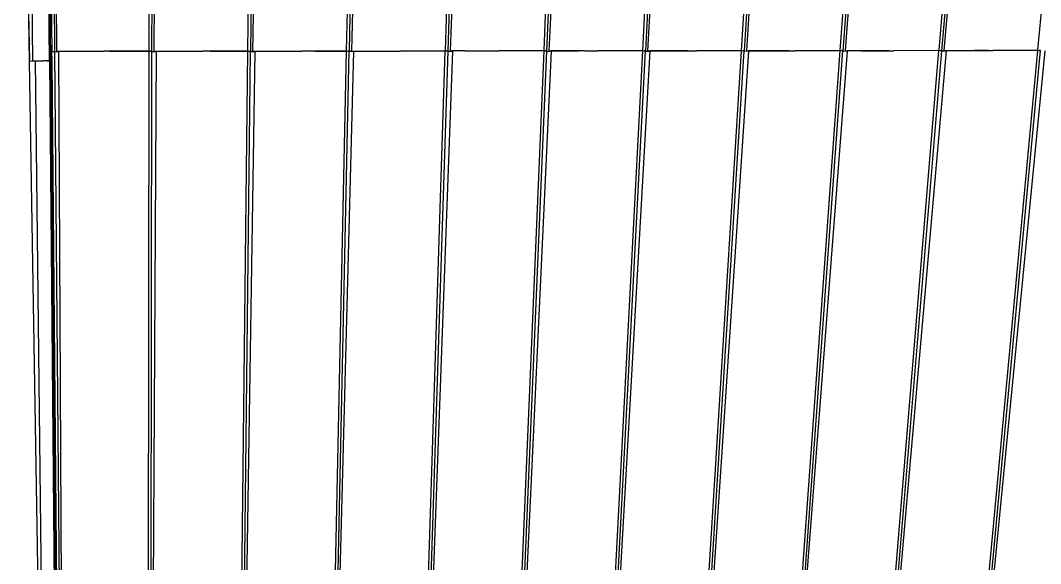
# Model space of a CAD drawing. Extents: x -21493 to 32459, y -48437 to 49697.
# Drawn here: x -12572 to -4994, y 41633 to 45665 of the extents above; entities that cross this region are included whole.
import ezdxf

# ---------------------------------------------------------------- set-up
doc = ezdxf.new("R2010")
doc.units = 0
doc.layers.get('0').update_dxf_attribs({"linetype": 'CONTINUOUS'})

msp = doc.modelspace()

# ---------------------------------------------------------------- linework, layer by layer
for p, q in [((-12314.7, 45432.1), (-12351, 49420.3)), ((-12301.4, 45435.8), (-12319.8, 49421.7)), ((-11613.6, 49424), (-11618.1, 45437.3)), ((-11594.3, 45434.2), (-11589.8, 49422.4)), ((-11557.9, 49423.4), (-11580.2, 45436.4)), ((-10839.5, 49424.6), (-10884.7, 45438.1)), ((-10860.9, 45435), (-10815.7, 49423.1)), ((-10783.7, 49423.8), (-10846.8, 45437)), ((-10065.4, 49425.2), (-10151.3, 45438.9)), ((-10127.5, 45435.7), (-10041.6, 49423.8)), ((-10009.6, 49424.1), (-10113.4, 45437.6)), ((-9291.2, 49425.8), (-9417.8, 45439.7)), ((-9394.1, 45436.4), (-9267.4, 49424.5)), ((-9235.5, 49424.4), (-9380, 45438.2)), ((-8517.1, 49426.4), (-8684.4, 45440.6)), ((-8660.7, 45437.1), (-8493.3, 49425.2)), ((-8461.3, 49424.8), (-8646.5, 45438.8)), ((-7742.9, 49427), (-7951, 45441.4)), ((-7927.3, 45437.8), (-7719.1, 49426)), ((-7687.2, 49425.1), (-7913.1, 45439.5)), ((-6968.8, 49427.6), (-7217.5, 45442.2)), ((-7193.9, 45438.5), (-6945, 49426.7)), ((-6913, 49425.5), (-7179.7, 45440.1)), ((-6194.6, 49428.2), (-6484.1, 45443)), ((-6460.5, 45439.2), (-6170.8, 49427.4)), ((-6138.9, 49425.8), (-6446.2, 45440.7)), ((-5420.4, 49428.8), (-5750.6, 45443.9)), ((-5727.1, 45439.9), (-5396.6, 49428.1)), ((-5364.7, 49426.1), (-5712.8, 45441.3)), ((-4646.3, 49429.4), (-5017.1, 45444.7)), ((-12571.6, 49350.1), (-12505.3, 45367.5)), ((-12503.1, 45363.2), (-12569.4, 49347.4)), ((-12524.6, 49348.2), (-12481.6, 45364.8)), ((-12395.1, 49349.2), (-12358.9, 45367.9)), ((-12345.1, 45364.8), (-12381.3, 49349)), ((-12374.7, 49349), (-12339.1, 45435)), ((-12340.1, 45435), (-12339.1, 45435)), ((-12340.1, 45435), (-12339.4, 45365)), ((-12339.1, 45434.9), (-12340.1, 45435)), ((-12339.1, 45435), (-12339.1, 45434.9)), ((-12316.8, 45432.2), (-12339.1, 45434.9)), ((-12339.1, 45434.9), (-12315.7, 45432.2)), ((-12280.5, 41444), (-12316.8, 45432.2)), ((-12315.7, 45432.2), (-12316.8, 45432.2)), ((-12315.7, 45432.2), (-12314.7, 45432.1)), ((-12314.7, 45432.1), (-12285.1, 45433.5)), ((-12301.4, 45435.8), (-12284.7, 45435.8)), ((-12267.1, 41447.7), (-12285.1, 45433.5)), ((-12285.1, 45433.5), (-12284.7, 45433.5)), ((-12284.7, 45435.8), (-11950.5, 45436.2)), ((-11912.5, 45436.2), (-11950.5, 45436.2)), ((-11912.5, 45436.2), (-11865.3, 45436.2)), ((-11865.3, 45436.1), (-11912.5, 45436.2)), ((-11865.3, 45436.2), (-11618.4, 45436.5)), ((-11865.3, 45436.2), (-11865.3, 45436.1)), ((-11618.4, 45435.9), (-11865.3, 45436.1)), ((-11618.4, 45435.9), (-11622.9, 41449.3)), ((-11618.1, 45437.2), (-11618.4, 45437.3)), ((-11618.4, 45437.3), (-11618.1, 45437.3)), ((-11618.4, 45437.3), (-11618.4, 45436.5)), ((-11618.4, 45436.5), (-11618.4, 45435.9)), ((-11618.1, 45437.3), (-11618.1, 45437.2)), ((-11618.1, 45437.2), (-11618.1, 45437.1)), ((-11618.1, 45437.1), (-11606.7, 45435.7)), ((-11595.8, 45434.3), (-11606.7, 45435.7)), ((-11606.7, 45435.7), (-11595.2, 45434.4)), ((-11600.3, 41446.2), (-11595.8, 45434.3)), ((-11595.2, 45434.4), (-11595.8, 45434.3)), ((-11595.2, 45434.4), (-11594.3, 45434.2)), ((-11594.3, 45434.2), (-11563.4, 45435.3)), ((-11563.4, 45435.3), (-11586.1, 41448.3)), ((-11580.2, 45436.4), (-11563.1, 45436.4)), ((-11563.4, 45435.3), (-11563.1, 45435.3)), ((-11563.1, 45436.4), (-11217.1, 45436.7)), ((-11161.1, 45436.7), (-11217.1, 45436.7)), ((-11161.1, 45436.7), (-10885, 45436.9)), ((-10885.1, 45436.5), (-11161.1, 45436.7)), ((-10885.1, 45436.5), (-10930.2, 41450.1)), ((-10907.6, 41446.9), (-10862.4, 45435.1)), ((-10830, 45435.6), (-10893.4, 41449)), ((-10885, 45436.9), (-10885.1, 45436.5)), ((-10884.7, 45438), (-10885, 45438.1)), ((-10885, 45438.1), (-10884.7, 45438.1)), ((-10885, 45438.1), (-10885, 45436.9)), ((-10884.7, 45438.1), (-10884.7, 45438)), ((-10884.7, 45438), (-10884.7, 45438)), ((-10884.7, 45438), (-10873.3, 45436.5)), ((-10862.4, 45435.1), (-10873.3, 45436.5)), ((-10873.3, 45436.5), (-10861.9, 45435.1)), ((-10861.9, 45435.1), (-10862.4, 45435.1)), ((-10861.9, 45435.1), (-10860.9, 45435)), ((-10860.9, 45435), (-10830, 45435.6)), ((-10846.8, 45437), (-10829.7, 45437)), ((-10830, 45435.6), (-10829.7, 45435.7)), ((-10829.7, 45437), (-10483.7, 45437.2)), ((-10383.7, 45437.2), (-10483.7, 45437.2)), ((-10383.7, 45437.2), (-10151.7, 45437.3)), ((-10151.7, 45437.1), (-10383.7, 45437.2)), ((-10151.7, 45437.1), (-10237.6, 41450.9)), ((-10215, 41447.6), (-10129, 45435.8)), ((-10096.6, 45436), (-10200.7, 41449.6)), ((-10151.6, 45438.9), (-10151.7, 45437.3)), ((-10151.7, 45437.3), (-10151.7, 45437.1)), ((-10151.3, 45438.9), (-10151.6, 45438.9)), ((-10151.6, 45438.9), (-10151.3, 45438.9)), ((-10151.3, 45438.9), (-10151.3, 45438.8)), ((-10151.3, 45438.9), (-10151.3, 45438.9)), ((-10151.3, 45438.8), (-10140.7, 45437.4)), ((-10129, 45435.8), (-10140.7, 45437.4)), ((-10140.7, 45437.4), (-10128.4, 45435.8)), ((-10128.4, 45435.8), (-10129, 45435.8)), ((-10128.4, 45435.8), (-10127.5, 45435.7)), ((-10127.5, 45435.7), (-10096.6, 45436)), ((-10113.4, 45437.6), (-10096.3, 45437.6)), ((-10096.6, 45436), (-10096.3, 45436)), ((-10096.3, 45437.6), (-9750.3, 45437.7)), ((-9418.3, 45437.7), (-9750.3, 45437.7)), ((-9418.3, 45437.7), (-9544.9, 41451.7)), ((-9522.4, 41448.4), (-9395.6, 45436.5)), ((-9363.2, 45436.3), (-9508.1, 41450.2)), ((-9418.2, 45439.7), (-9418.3, 45437.7)), ((-9417.9, 45439.7), (-9418.2, 45439.7)), ((-9418.2, 45439.7), (-9417.8, 45439.7)), ((-9417.9, 45439.7), (-9417.9, 45439.6)), ((-9417.8, 45439.7), (-9417.9, 45439.7)), ((-9417.9, 45439.6), (-9409, 45438.4)), ((-9395.6, 45436.5), (-9409, 45438.4)), ((-9409, 45438.4), (-9394.9, 45436.5)), ((-9394.9, 45436.5), (-9395.6, 45436.5)), ((-9394.9, 45436.5), (-9394.1, 45436.4)), ((-9394.1, 45436.4), (-9363.2, 45436.3)), ((-9380, 45438.2), (-9362.9, 45438.2)), ((-9380, 45438.2), (-9362.9, 45438.1)), ((-9363.2, 45436.3), (-9362.9, 45436.3)), ((-9270.4, 45438.2), (-9362.9, 45438.2)), ((-9362.9, 45438.1), (-9362.6, 45438.1)), ((-9270.4, 45438.2), (-9016.9, 45438.2)), ((-8684.8, 45438.3), (-9016.9, 45438.2)), ((-8684.8, 45438.3), (-8852.2, 41452.5)), ((-8829.7, 41449.1), (-8662.2, 45437.2)), ((-8629.8, 45436.7), (-8815.4, 41450.8)), ((-8684.4, 45440.5), (-8684.8, 45440.6)), ((-8684.8, 45440.6), (-8684.4, 45440.6)), ((-8684.8, 45440.6), (-8684.8, 45438.3)), ((-8684.4, 45440.6), (-8684.4, 45440.5)), ((-8684.4, 45440.5), (-8684.4, 45440.5)), ((-8684.4, 45440.5), (-8673.1, 45438.8)), ((-8669.6, 45438.3), (-8673.1, 45438.8)), ((-8669.5, 45438.3), (-8669.6, 45438.3)), ((-8662.2, 45437.2), (-8669.5, 45438.3)), ((-8669.5, 45438.3), (-8661.7, 45437.2)), ((-8661.7, 45437.2), (-8662.2, 45437.2)), ((-8661.7, 45437.2), (-8660.7, 45437.1)), ((-8660.7, 45437.1), (-8629.8, 45436.7)), ((-8646.5, 45438.8), (-8528.6, 45438.8)), ((-8646.5, 45438.8), (-8629.5, 45438.5)), ((-8629.8, 45436.7), (-8629.5, 45436.7)), ((-8528.6, 45438.7), (-8629.5, 45438.6)), ((-8629.5, 45438.5), (-8629.2, 45438.5)), ((-8528.6, 45438.8), (-8528.6, 45438.7)), ((-8528.6, 45438.8), (-8420.6, 45438.7)), ((-8420.6, 45438.7), (-8528.6, 45438.7)), ((-8420.6, 45438.7), (-8420.6, 45438.8)), ((-8381.8, 45438.7), (-8420.6, 45438.7)), ((-8381.8, 45438.7), (-8283.4, 45438.7)), ((-7951.4, 45439), (-8283.4, 45438.7)), ((-7951.4, 45439), (-8159.5, 41453.4)), ((-8137, 41449.8), (-7928.8, 45438)), ((-7896.4, 45437), (-8122.7, 41451.4)), ((-7951.3, 45441.4), (-7951.4, 45439)), ((-7951, 45441.4), (-7951.3, 45441.4)), ((-7951.3, 45441.4), (-7951, 45441.4)), ((-7951, 45441.4), (-7951, 45441.3)), ((-7951, 45441.4), (-7951, 45441.4)), ((-7951, 45441.3), (-7939.6, 45439.6)), ((-7935, 45438.9), (-7939.6, 45439.6)), ((-7934.8, 45438.9), (-7935, 45438.9)), ((-7928.8, 45438), (-7934.8, 45438.9)), ((-7934.8, 45438.9), (-7928.3, 45437.9)), ((-7928.3, 45437.9), (-7928.8, 45438)), ((-7928.3, 45437.9), (-7927.3, 45437.8)), ((-7927.3, 45437.8), (-7896.4, 45437)), ((-7913.1, 45439.5), (-7891.3, 45439.4)), ((-7913.1, 45439.5), (-7896, 45439)), ((-7896.4, 45437), (-7896.2, 45437)), ((-7891.3, 45439), (-7896, 45439)), ((-7896, 45439), (-7895.8, 45438.9)), ((-7891.3, 45439), (-7891.3, 45439.4)), ((-7891.3, 45439.4), (-7612.6, 45439.2)), ((-7612.6, 45439.2), (-7891.3, 45439)), ((-7612.6, 45439.2), (-7550, 45439.2)), ((-7218, 45439.6), (-7550, 45439.2)), ((-7218, 45439.6), (-7466.8, 41454.2)), ((-7444.4, 41450.5), (-7195.4, 45438.7)), ((-7163, 45437.4), (-7430, 41452)), ((-7217.9, 45442.2), (-7218, 45439.6)), ((-7217.5, 45442.2), (-7217.9, 45442.2)), ((-7217.9, 45442.2), (-7217.5, 45442.2)), ((-7217.5, 45442.2), (-7217.5, 45442.1)), ((-7217.5, 45442.2), (-7217.5, 45442.2)), ((-7217.5, 45442.1), (-7206.2, 45440.4)), ((-7200.2, 45439.4), (-7206.2, 45440.4)), ((-7199.9, 45439.4), (-7200.2, 45439.4)), ((-7195.4, 45438.7), (-7199.9, 45439.4)), ((-7199.9, 45439.4), (-7194.9, 45438.7)), ((-7194.9, 45438.7), (-7195.4, 45438.7)), ((-7194.9, 45438.7), (-7193.9, 45438.5)), ((-7193.9, 45438.5), (-7163, 45437.4)), ((-7179.7, 45440.1), (-7157.8, 45440)), ((-7179.7, 45440.1), (-7162.6, 45439.4)), ((-7163, 45437.4), (-7162.8, 45437.4)), ((-7157.8, 45439.4), (-7162.6, 45439.4)), ((-7162.6, 45439.4), (-7162.4, 45439.4)), ((-7157.8, 45439.4), (-7157.8, 45440)), ((-7157.8, 45440), (-6863.4, 45439.8)), ((-6863.4, 45439.8), (-7157.8, 45439.4)), ((-6863.4, 45439.8), (-6816.6, 45439.7)), ((-6484.6, 45440.2), (-6816.6, 45439.7)), ((-6484.6, 45440.2), (-6774.1, 41455)), ((-6751.7, 41451.2), (-6462, 45439.4)), ((-6429.6, 45437.7), (-6737.3, 41452.6)), ((-6484.4, 45443.1), (-6484.6, 45440.2)), ((-6484.1, 45443), (-6484.4, 45443.1)), ((-6484.4, 45443.1), (-6484.1, 45443)), ((-6484.1, 45443), (-6484.1, 45442.9)), ((-6484.1, 45443), (-6484.1, 45443)), ((-6484.1, 45442.9), (-6472.8, 45441.2)), ((-6465.3, 45439.9), (-6472.8, 45441.2)), ((-6464.9, 45439.9), (-6465.3, 45439.9)), ((-6462, 45439.4), (-6465.3, 45439.9)), ((-6464.9, 45439.9), (-6461.4, 45439.4)), ((-6461.4, 45439.4), (-6462, 45439.4)), ((-6461.4, 45439.4), (-6460.5, 45439.2)), ((-6460.5, 45439.2), (-6429.6, 45437.7)), ((-6446.2, 45440.7), (-6328.1, 45440.5)), ((-6446.2, 45440.7), (-6429.2, 45439.8)), ((-6429.6, 45437.7), (-6429.4, 45437.7)), ((-6328.1, 45440), (-6429.2, 45439.8)), ((-6429.2, 45439.8), (-6429, 45439.8)), ((-6328.1, 45440.5), (-6328.1, 45440)), ((-6328.1, 45440.5), (-6220.1, 45440.4)), ((-6220.1, 45440.1), (-6328.1, 45440)), ((-6220.1, 45440.1), (-6220.1, 45440.4)), ((-6220.1, 45440.4), (-6196.2, 45440.4)), ((-6196.2, 45440.2), (-6220.1, 45440.1)), ((-6196.2, 45440.4), (-6196.2, 45440.2)), ((-6196.2, 45440.4), (-6120.9, 45440.3)), ((-6120.9, 45440.3), (-6196.2, 45440.2)), ((-6120.9, 45440.3), (-6083.2, 45440.2)), ((-5751.2, 45440.8), (-6083.2, 45440.2)), ((-5751.2, 45440.8), (-6081.3, 41455.8)), ((-6059, 41452), (-5728.6, 45440.1)), ((-5696.2, 45438.1), (-6044.6, 41453.2)), ((-5750.9, 45443.9), (-5751.2, 45440.8)), ((-5750.6, 45443.8), (-5750.9, 45443.9)), ((-5750.9, 45443.9), (-5750.6, 45443.9)), ((-5750.6, 45443.9), (-5750.6, 45443.8)), ((-5750.6, 45443.8), (-5750.6, 45443.8)), ((-5750.6, 45443.8), (-5739.3, 45441.9)), ((-5730.2, 45440.4), (-5739.3, 45441.9)), ((-5739.3, 45441.9), (-5729.8, 45440.4)), ((-5729.8, 45440.4), (-5730.2, 45440.4)), ((-5728.6, 45440.1), (-5730.2, 45440.4)), ((-5729.8, 45440.4), (-5728, 45440.1)), ((-5728, 45440.1), (-5728.6, 45440.1)), ((-5728, 45440.1), (-5727.1, 45439.9)), ((-5727.1, 45439.9), (-5696.2, 45438.1)), ((-5712.8, 45441.3), (-5594.6, 45441.1)), ((-5712.8, 45441.3), (-5695.8, 45440.2)), ((-5696.2, 45438.1), (-5695.9, 45438.1)), ((-5594.6, 45440.4), (-5695.8, 45440.2)), ((-5695.8, 45440.2), (-5695.5, 45440.2)), ((-5594.6, 45441.1), (-5594.6, 45440.4)), ((-5594.6, 45441.1), (-5486.5, 45440.9)), ((-5486.5, 45440.6), (-5594.6, 45440.4)), ((-5486.5, 45440.6), (-5486.5, 45440.9)), ((-5486.5, 45440.9), (-5462.6, 45440.9)), ((-5462.6, 45440.6), (-5486.5, 45440.6)), ((-5462.6, 45440.9), (-5462.6, 45440.6)), ((-5462.6, 45440.9), (-5381.7, 45440.8)), ((-5381.7, 45440.8), (-5462.6, 45440.6)), ((-5017.8, 45441.4), (-5388.6, 41456.6)), ((-5381.7, 45440.8), (-5349.7, 45440.7)), ((-5366.3, 41452.7), (-4995.1, 45440.8)), ((-4962.8, 45438.4), (-5351.9, 41453.9)), ((-5017.8, 45441.4), (-5349.7, 45440.7)), ((-5017.5, 45444.7), (-5017.8, 45441.4)), ((-5017.1, 45444.7), (-5017.5, 45444.7)), ((-5017.5, 45444.7), (-5017.1, 45444.7)), ((-5017.1, 45444.7), (-5017.1, 45444.6)), ((-5017.1, 45444.7), (-5017.1, 45444.7)), ((-5017.1, 45444.6), (-5005.9, 45442.7)), ((-5005.8, 45442.7), (-5005.9, 45442.7)), ((-4995.1, 45440.8), (-5005.8, 45442.7)), ((-5005.8, 45442.7), (-4994.6, 45440.8)), ((-4994.6, 45440.8), (-4995.1, 45440.8)), ((-4994.6, 45440.8), (-4993.6, 45440.6)), ((-12505.3, 45367.5), (-12504.3, 45365.6)), ((-12504.7, 45363.6), (-12504.3, 45365.6)), ((-12503.7, 45363.6), (-12504.7, 45363.6)), ((-12438.4, 41381.1), (-12504.7, 45363.6)), ((-12504.3, 45365.6), (-12503.7, 45364.4)), ((-12503.7, 45364.4), (-12503.7, 45363.6)), ((-12503.7, 45364.4), (-12503.3, 45363.6)), ((-12503.3, 45363.6), (-12503.7, 45363.6)), ((-12503.3, 45363.6), (-12503.1, 45363.2)), ((-12503.1, 45363.2), (-12461.7, 45364.1)), ((-12481.6, 45364.8), (-12461.7, 45364.9)), ((-12461.7, 45364.9), (-12399.2, 45365.2)), ((-12461.7, 45364.9), (-12461.7, 45364.1)), ((-12461.7, 45364.1), (-12417, 41381)), ((-12371.9, 45365.3), (-12399.2, 45365.5)), ((-12371.9, 45365.3), (-12356.7, 45365.4)), ((-12356.7, 45365.3), (-12371.9, 45365.3)), ((-12358.9, 45367.9), (-12356.7, 45367.5)), ((-12356.7, 45367.5), (-12356.7, 45365.4)), ((-12356.7, 45367.5), (-12346.4, 45365.1)), ((-12356.7, 45365.4), (-12356.7, 45365.3)), ((-12356.7, 45365.3), (-12320.5, 41384.2)), ((-12310.1, 41381), (-12346.4, 45365.1)), ((-12346.4, 45365.1), (-12345.1, 45364.8)), ((-12345.1, 45364.8), (-12339.4, 45365)), ((-12339.4, 45365), (-12303.8, 41447))]:
    msp.add_line(p, q)

doc.saveas('drawing.dxf')
